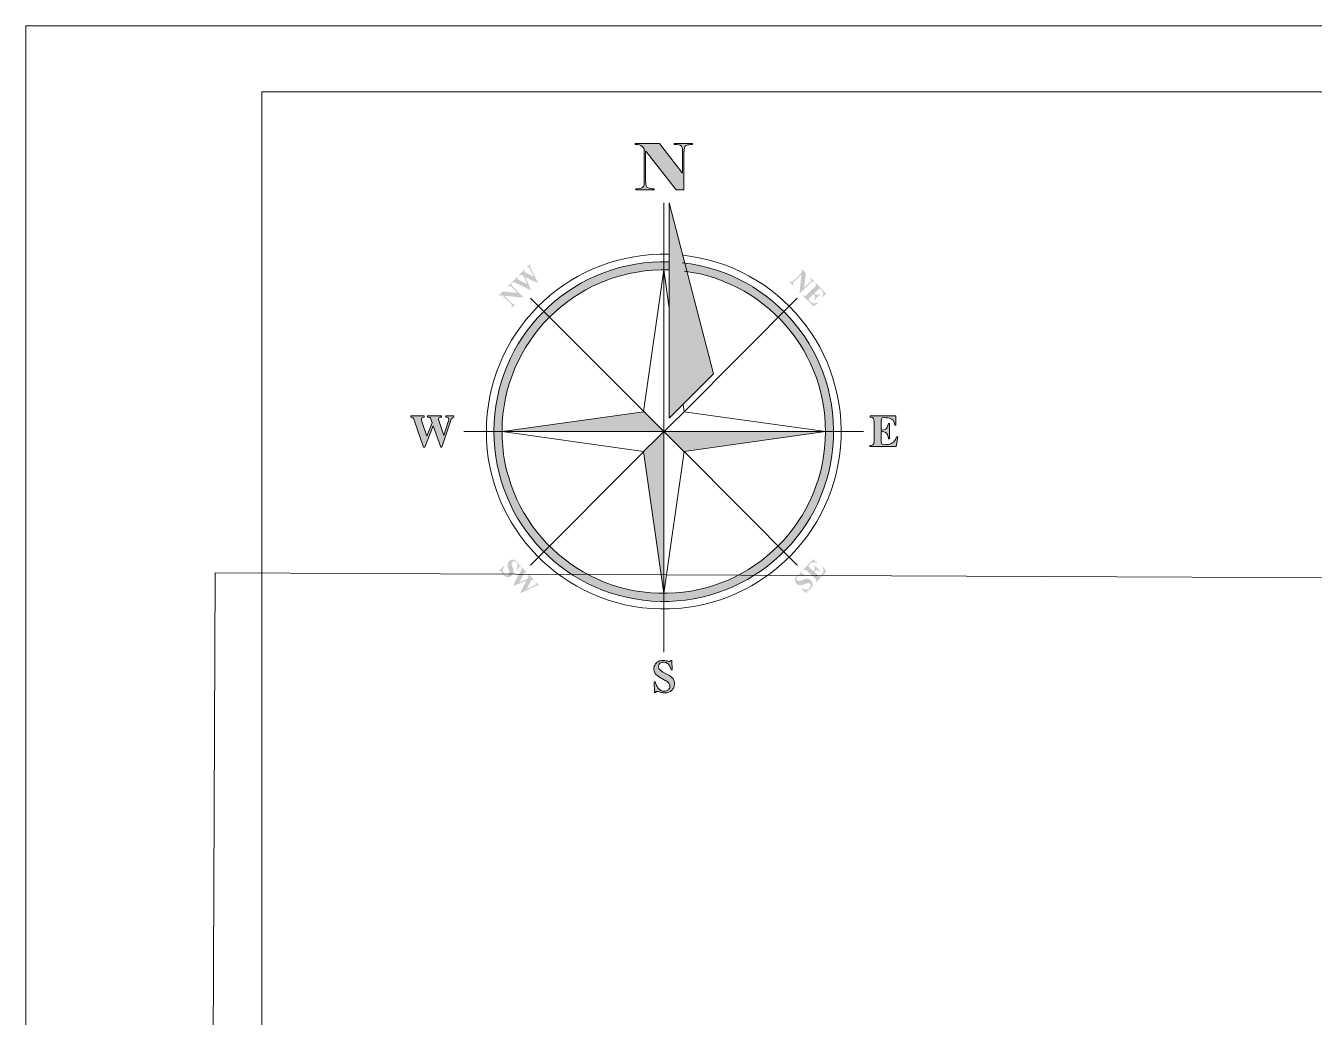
# Model space of a CAD drawing. Extents: x 578787 to 581140, y 9719065 to 9720647.
# Drawn here: x 579696.9 to 580028.5, y 9720392.3 to 9720647.4 of the extents above; entities that cross this region are included whole.
import ezdxf

# ---------------------------------------------------------------- set-up
doc = ezdxf.new("R2010")
doc.units = 0
doc.header["$XCLIPFRAME"] = 2
doc.linetypes.add('INVISIBLE', pattern=[2, -1, -1])
for name, color, linetype, lineweight in [('FL_FORMATO', 1, 'Continuous', 0), ('IMAGEMGEO', 7, 'Continuous', 0), ('RW-LOCACAO', 3, 'Continuous', 0), ('RW_NORTE MAGNETICO', 8, 'Continuous', 0)]:
    doc.layers.add(name, color=color, linetype=linetype, lineweight=lineweight)
picture_1 = doc.add_image_def('image1.jpg', size_in_pixel=(1908, 878))

# ---------------------------------------------------------------- blocks, each defined once
blk = doc.blocks.new('Norte_Padrão CMN')
at = {"layer": 'RW_NORTE MAGNETICO'}
for points in [[(-0.663, 9.585), (-0.659, 9.486), (-0.659, 8.502), (-0.663, 8.398), (-0.668, 8.367), (-0.687, 8.309), (-0.72, 8.272), (-0.765, 8.254), (-0.77, 8.253), (-0.842, 8.241), (-0.888, 8.236), (-0.89, 8.236), (-0.95, 8.232), (-0.95, 8.198), (-0.327, 8.198), (-0.327, 8.232), (-0.383, 8.236), (-0.421, 8.239), (-0.484, 8.249), (-0.529, 8.261), (-0.573, 8.292), (-0.596, 8.334), (-0.609, 8.398), (-0.614, 8.502), (-0.614, 9.511), (-0.605, 9.511), (0.42, 8.198), (0.683, 8.198), (0.683, 9.46), (0.687, 9.563), (0.7, 9.626), (0.727, 9.673), (0.759, 9.702), (0.817, 9.723), (0.858, 9.729), (0.912, 9.734), (0.912, 9.734), (0.972, 9.738), (0.972, 9.773), (0.351, 9.773), (0.351, 9.738), (0.357, 9.738), (0.418, 9.734), (0.445, 9.731), (0.51, 9.723), (0.554, 9.71), (0.599, 9.678), (0.621, 9.636), (0.633, 9.572), (0.638, 9.469), (0.638, 8.779), (0.629, 8.779), (-0.145, 9.773), (-0.972, 9.773), (-0.972, 9.738), (-0.907, 9.738), (-0.877, 9.737), (-0.817, 9.723), (-0.778, 9.706), (-0.73, 9.669), (-0.698, 9.634)], [(0.187, 0.453), (0.187, 7.758), (1.689, 1.954)]]:
    blk.add_hatch(color=1, dxfattribs=at).paths.add_polyline_path(points)
h = blk.add_hatch(color=256, dxfattribs=at)
h.paths.add_polyline_path([(0, 5.759, 0.414214), (-5.759, 0), (-5.485, 0, -0.414214), (0, 5.485)], flags=0)
h.paths.add_polyline_path([(-5.485, 0), (-5.759, 0, 0.414214), (0, -5.759), (0, -5.485, -0.414214)], flags=0)
h.paths.add_polyline_path([(5.759, 0), (5.485, 0, -0.414214), (0, -5.485), (0, -5.759, 0.414214)], flags=0)
h.paths.add_polyline_path([(0, 5.485), (0, 5.759, -0.008141), (0.187, 5.756), (0.187, 5.482, 0.008548), (0, 5.485, 0.008548)], flags=0)
h.paths.add_polyline_path([(5.759, 0), (5.485, 0, 0.377763), (0.689, 5.441), (0.628, 5.725, -0.382562), (5.759, 0, -0.382562)], flags=0)
h = blk.add_hatch(color=256, dxfattribs=at)
h.paths.add_polyline_path([(-5.461, 4.753), (-5.592, 4.621), (-5.576, 4.605), (-5.571, 4.609), (-5.558, 4.615), (-5.542, 4.618), (-5.52, 4.617), (-5.474, 4.612), (-5.18, 4.318), (-5.164, 4.3), (-5.154, 4.286), (-5.148, 4.273), (-5.146, 4.262), (-5.148, 4.25), (-5.153, 4.237), (-5.163, 4.222), (-5.177, 4.206), (-5.161, 4.189), (-5.02, 4.33), (-5.036, 4.346), (-5.055, 4.331), (-5.069, 4.322), (-5.082, 4.316), (-5.095, 4.314), (-5.108, 4.316), (-5.121, 4.323), (-5.135, 4.333), (-5.151, 4.348), (-5.408, 4.605), (-4.785, 4.544), (-4.767, 4.561), (-5.135, 4.929), (-5.138, 4.933), (-5.152, 4.948), (-5.162, 4.963), (-5.167, 4.975), (-5.169, 4.987), (-5.168, 4.999), (-5.162, 5.012), (-5.152, 5.027), (-5.139, 5.043), (-5.154, 5.059), (-5.295, 4.918), (-5.279, 4.902), (-5.261, 4.917), (-5.246, 4.927), (-5.233, 4.933), (-5.221, 4.935), (-5.208, 4.932), (-5.195, 4.926), (-5.18, 4.915), (-5.164, 4.9), (-4.967, 4.702)], flags=0)
h.paths.add_polyline_path([(-4.957, 5.17), (-4.967, 5.184), (-4.969, 5.199), (-4.966, 5.206), (-4.959, 5.219), (-4.946, 5.235), (-4.961, 5.251), (-5.148, 5.065), (-5.132, 5.049), (-5.125, 5.055), (-5.111, 5.063), (-5.094, 5.067), (-5.078, 5.064), (-5.062, 5.059), (-5.043, 5.051), (-4.529, 4.799), (-4.511, 4.817), (-4.694, 5.24), (-4.285, 5.043), (-4.268, 5.06), (-4.515, 5.552), (-4.523, 5.569), (-4.53, 5.586), (-4.534, 5.601), (-4.536, 5.614), (-4.536, 5.625), (-4.532, 5.64), (-4.525, 5.655), (-4.541, 5.671), (-4.656, 5.556), (-4.64, 5.541), (-4.624, 5.553), (-4.61, 5.562), (-4.596, 5.567), (-4.58, 5.563), (-4.566, 5.553), (-4.561, 5.547), (-4.552, 5.534), (-4.542, 5.516), (-4.538, 5.511), (-4.409, 5.254), (-4.688, 5.392), (-4.693, 5.394), (-4.707, 5.402), (-4.719, 5.411), (-4.727, 5.425), (-4.727, 5.441), (-4.722, 5.452), (-4.713, 5.465), (-4.7, 5.48), (-4.716, 5.496), (-4.916, 5.297), (-4.9, 5.281), (-4.896, 5.283), (-4.881, 5.296), (-4.867, 5.304), (-4.855, 5.308), (-4.842, 5.309), (-4.826, 5.305), (-4.808, 5.297), (-4.75, 5.267), (-4.635, 5.004), (-4.914, 5.142), (-4.925, 5.147), (-4.942, 5.158)], flags=0)
h = blk.add_hatch(color=256, dxfattribs=at)
h.paths.add_polyline_path([(4.992, 5.054), (4.996, 5.058), (5.011, 5.071), (5.026, 5.081), (5.039, 5.087), (5.05, 5.088), (5.062, 5.086), (5.075, 5.081), (5.089, 5.071), (5.105, 5.057), (5.121, 5.073), (4.982, 5.215), (4.966, 5.199), (4.981, 5.18), (4.99, 5.165), (4.996, 5.152), (4.998, 5.14), (4.996, 5.127), (4.989, 5.114), (4.978, 5.1), (4.964, 5.084), (4.764, 4.888), (4.818, 5.382), (4.688, 5.514), (4.672, 5.498), (4.676, 5.493), (4.681, 5.48), (4.684, 5.464), (4.683, 5.442), (4.678, 5.396), (4.381, 5.105), (4.363, 5.089), (4.349, 5.079), (4.336, 5.073), (4.325, 5.071), (4.313, 5.073), (4.3, 5.079), (4.285, 5.089), (4.269, 5.103), (4.252, 5.087), (4.392, 4.944), (4.408, 4.961), (4.393, 4.979), (4.384, 4.994), (4.378, 5.007), (4.376, 5.02), (4.379, 5.032), (4.386, 5.045), (4.396, 5.06), (4.411, 5.075), (4.671, 5.33), (4.603, 4.708), (4.621, 4.69)], flags=0)
h.paths.add_polyline_path([(5.242, 4.821), (5.258, 4.835), (5.271, 4.844), (5.284, 4.847), (5.298, 4.84), (5.312, 4.83), (5.331, 4.812), (5.347, 4.794), (5.36, 4.779), (5.371, 4.765), (5.38, 4.751), (5.388, 4.737), (5.395, 4.723), (5.401, 4.71), (5.405, 4.697), (5.407, 4.684), (5.408, 4.67), (5.407, 4.655), (5.405, 4.641), (5.4, 4.626), (5.394, 4.611), (5.386, 4.596), (5.376, 4.581), (5.364, 4.565), (5.379, 4.55), (5.509, 4.678), (5.15, 5.044), (5.133, 5.028), (5.149, 5.01), (5.158, 4.996), (5.163, 4.983), (5.164, 4.97), (5.163, 4.962), (5.158, 4.95), (5.149, 4.936), (5.137, 4.922), (5.122, 4.906), (4.844, 4.633), (4.84, 4.629), (4.825, 4.616), (4.811, 4.607), (4.797, 4.601), (4.784, 4.599), (4.771, 4.603), (4.757, 4.609), (4.743, 4.62), (4.728, 4.634), (4.712, 4.618), (5.076, 4.247), (5.239, 4.355), (5.221, 4.373), (5.201, 4.365), (5.183, 4.359), (5.166, 4.355), (5.15, 4.351), (5.134, 4.349), (5.118, 4.348), (5.103, 4.349), (5.089, 4.35), (5.074, 4.353), (5.065, 4.355), (5.052, 4.359), (5.038, 4.365), (5.024, 4.372), (5.011, 4.38), (4.997, 4.389), (4.983, 4.399), (4.969, 4.411), (4.955, 4.423), (4.938, 4.44), (4.923, 4.458), (4.915, 4.471), (4.912, 4.483), (4.916, 4.496), (4.925, 4.509), (4.94, 4.525), (5.083, 4.666), (5.093, 4.656), (5.106, 4.64), (5.116, 4.625), (5.124, 4.611), (5.129, 4.597), (5.132, 4.583), (5.133, 4.569), (5.132, 4.555), (5.128, 4.542), (5.123, 4.528), (5.116, 4.514), (5.106, 4.499), (5.095, 4.483), (5.082, 4.467), (5.097, 4.451), (5.315, 4.665), (5.299, 4.68), (5.286, 4.67), (5.269, 4.66), (5.254, 4.652), (5.238, 4.645), (5.224, 4.64), (5.211, 4.637), (5.198, 4.636), (5.187, 4.637), (5.173, 4.639), (5.158, 4.645), (5.144, 4.652), (5.13, 4.663), (5.116, 4.675), (5.105, 4.688)], flags=0)
for points in [[(-7.629, 0.373), (-7.639, 0.407), (-7.643, 0.432), (-7.617, 0.478), (-7.599, 0.485), (-7.538, 0.492), (-7.538, 0.532), (-8.017, 0.532), (-8.017, 0.492), (-7.977, 0.489), (-7.93, 0.473), (-7.914, 0.458), (-7.887, 0.403), (-7.853, 0.297), (-8.03, -0.158), (-8.202, 0.343), (-8.215, 0.389), (-8.219, 0.428), (-8.198, 0.477), (-8.188, 0.483), (-8.127, 0.493), (-8.127, 0.532), (-8.574, 0.532), (-8.574, 0.493), (-8.56, 0.492), (-8.51, 0.471), (-8.492, 0.448), (-8.465, 0.389), (-8.15, -0.532), (-8.105, -0.532), (-7.819, 0.198), (-7.563, -0.532), (-7.522, -0.532), (-7.228, 0.358), (-7.205, 0.416), (-7.18, 0.457), (-7.167, 0.469), (-7.116, 0.492), (-7.116, 0.532), (-7.392, 0.532), (-7.392, 0.493), (-7.359, 0.491), (-7.307, 0.473), (-7.289, 0.419), (-7.289, 0.407), (-7.303, 0.346), (-7.306, 0.335), (-7.458, -0.129)], [(7.378, -0.002), (7.389, -0.002), (7.401, -0.002), (7.464, -0.009), (7.516, -0.027), (7.554, -0.055), (7.568, -0.072), (7.591, -0.115), (7.608, -0.171), (7.618, -0.24), (7.655, -0.24), (7.655, 0.278), (7.618, 0.278), (7.614, 0.254), (7.598, 0.19), (7.577, 0.14), (7.551, 0.103), (7.518, 0.077), (7.467, 0.057), (7.406, 0.05), (7.391, 0.051), (7.378, 0.052), (7.378, 0.376), (7.38, 0.411), (7.396, 0.456), (7.421, 0.467), (7.49, 0.473), (7.532, 0.472), (7.597, 0.466), (7.653, 0.454), (7.702, 0.437), (7.741, 0.415), (7.775, 0.382), (7.803, 0.338), (7.823, 0.284), (7.835, 0.22), (7.87, 0.22), (7.87, 0.529), (6.998, 0.529), (6.998, 0.491), (7.065, 0.483), (7.105, 0.459), (7.113, 0.449), (7.128, 0.402), (7.133, 0.331), (7.133, -0.331), (7.133, -0.337), (7.125, -0.401), (7.103, -0.443), (7.06, -0.464), (6.994, -0.471), (6.994, -0.509), (7.878, -0.509), (7.941, -0.183), (7.897, -0.183), (7.885, -0.213), (7.856, -0.268), (7.824, -0.315), (7.787, -0.354), (7.747, -0.385), (7.715, -0.403), (7.668, -0.422), (7.613, -0.435), (7.553, -0.443), (7.486, -0.446), (7.441, -0.443), (7.398, -0.427), (7.385, -0.408), (7.378, -0.342)], [(-0.027, -8.153), (-0.048, -8.141), (-0.078, -8.121), (-0.104, -8.102), (-0.126, -8.083), (-0.144, -8.063), (-0.152, -8.051), (-0.167, -8.024), (-0.176, -7.994), (-0.179, -7.962), (-0.177, -7.937), (-0.169, -7.908), (-0.154, -7.881), (-0.129, -7.856), (-0.102, -7.839), (-0.074, -7.827), (-0.043, -7.82), (-0.008, -7.818), (0.019, -7.819), (0.05, -7.825), (0.079, -7.834), (0.107, -7.847), (0.132, -7.865), (0.156, -7.886), (0.171, -7.902), (0.188, -7.926), (0.204, -7.951), (0.217, -7.979), (0.229, -8.01), (0.239, -8.043), (0.246, -8.078), (0.288, -8.078), (0.273, -7.761), (0.238, -7.761), (0.22, -7.789), (0.193, -7.799), (0.186, -7.798), (0.159, -7.791), (0.113, -7.778), (0.102, -7.775), (0.069, -7.768), (0.037, -7.763), (0.006, -7.76), (-0.024, -7.759), (-0.048, -7.759), (-0.082, -7.762), (-0.113, -7.768), (-0.143, -7.777), (-0.172, -7.788), (-0.198, -7.802), (-0.223, -7.819), (-0.247, -7.839), (-0.255, -7.847), (-0.276, -7.87), (-0.294, -7.895), (-0.308, -7.922), (-0.32, -7.95), (-0.328, -7.98), (-0.333, -8.011), (-0.334, -8.045), (-0.334, -8.052), (-0.332, -8.085), (-0.326, -8.117), (-0.317, -8.147), (-0.305, -8.175), (-0.288, -8.203), (-0.272, -8.224), (-0.252, -8.246), (-0.229, -8.267), (-0.204, -8.287), (-0.175, -8.307), (-0.144, -8.326), (0.053, -8.439), (0.081, -8.456), (0.111, -8.476), (0.137, -8.496), (0.158, -8.515), (0.175, -8.533), (0.182, -8.543), (0.196, -8.571), (0.205, -8.601), (0.208, -8.633), (0.208, -8.646), (0.203, -8.678), (0.193, -8.707), (0.177, -8.732), (0.156, -8.755), (0.139, -8.769), (0.113, -8.784), (0.084, -8.795), (0.053, -8.801), (0.018, -8.803), (-0.007, -8.802), (-0.037, -8.797), (-0.066, -8.789), (-0.094, -8.777), (-0.121, -8.761), (-0.146, -8.742), (-0.171, -8.718), (-0.178, -8.71), (-0.196, -8.689), (-0.213, -8.665), (-0.229, -8.639), (-0.243, -8.612), (-0.256, -8.582), (-0.268, -8.551), (-0.278, -8.517), (-0.288, -8.481), (-0.33, -8.481), (-0.317, -8.847), (-0.282, -8.847), (-0.263, -8.819), (-0.228, -8.813), (-0.219, -8.813), (-0.194, -8.817), (-0.16, -8.825), (-0.114, -8.836), (-0.081, -8.844), (-0.047, -8.851), (-0.015, -8.856), (0.015, -8.858), (0.043, -8.859), (0.046, -8.859), (0.08, -8.858), (0.112, -8.853), (0.143, -8.847), (0.172, -8.837), (0.2, -8.825), (0.226, -8.809), (0.251, -8.792), (0.274, -8.772), (0.293, -8.751), (0.312, -8.727), (0.328, -8.701), (0.341, -8.673), (0.351, -8.645), (0.358, -8.614), (0.363, -8.582), (0.364, -8.548), (0.364, -8.531), (0.361, -8.499), (0.354, -8.467), (0.345, -8.437), (0.332, -8.409), (0.317, -8.382), (0.314, -8.379), (0.297, -8.357), (0.276, -8.335), (0.253, -8.315), (0.227, -8.295), (0.199, -8.276), (0.167, -8.258)]]:
    blk.add_hatch(color=7, dxfattribs=at).paths.add_polyline_path(points, flags=0)
h = blk.add_hatch(color=256, dxfattribs=at)
h.paths.add_polyline_path([(-0.674, 0.674), (-5.485, 0), (0, 0)], flags=0)
h.paths.add_polyline_path([(0, 0), (-0.692, -0.671), (0, -5.485)], flags=0)
h.paths.add_polyline_path([(5.485, 0), (0, 0), (0.674, -0.674)], flags=0)
h = blk.add_hatch(color=256, dxfattribs=at)
h.paths.add_polyline_path([(-5.092, -4.764), (-5.091, -4.75), (-5.092, -4.735), (-5.094, -4.719), (-5.097, -4.702), (-5.101, -4.685), (-5.106, -4.666), (-5.112, -4.647), (-5.143, -4.556), (-5.144, -4.553), (-5.15, -4.533), (-5.154, -4.516), (-5.157, -4.5), (-5.158, -4.485), (-5.158, -4.472), (-5.156, -4.46), (-5.151, -4.445), (-5.143, -4.431), (-5.13, -4.416), (-5.114, -4.404), (-5.1, -4.398), (-5.084, -4.395), (-5.068, -4.395), (-5.056, -4.397), (-5.042, -4.401), (-5.027, -4.408), (-5.014, -4.418), (-4.999, -4.431), (-4.988, -4.445), (-4.98, -4.458), (-4.973, -4.472), (-4.968, -4.487), (-4.964, -4.503), (-4.962, -4.52), (-4.961, -4.538), (-4.961, -4.546), (-4.963, -4.562), (-4.965, -4.577), (-4.968, -4.593), (-4.973, -4.608), (-4.979, -4.624), (-4.986, -4.64), (-4.994, -4.655), (-5.003, -4.671), (-4.987, -4.687), (-4.845, -4.55), (-4.862, -4.532), (-4.869, -4.536), (-4.887, -4.541), (-4.903, -4.532), (-4.91, -4.52), (-4.919, -4.504), (-4.931, -4.481), (-4.939, -4.467), (-4.948, -4.452), (-4.958, -4.438), (-4.968, -4.425), (-4.978, -4.413), (-4.989, -4.401), (-4.999, -4.391), (-5.012, -4.379), (-5.026, -4.37), (-5.04, -4.361), (-5.054, -4.354), (-5.069, -4.349), (-5.084, -4.345), (-5.099, -4.342), (-5.115, -4.341), (-5.128, -4.341), (-5.143, -4.343), (-5.159, -4.346), (-5.174, -4.351), (-5.188, -4.357), (-5.203, -4.364), (-5.217, -4.373), (-5.23, -4.384), (-5.243, -4.395), (-5.255, -4.407), (-5.265, -4.42), (-5.274, -4.434), (-5.282, -4.448), (-5.288, -4.463), (-5.292, -4.479), (-5.295, -4.495), (-5.296, -4.503), (-5.297, -4.518), (-5.296, -4.532), (-5.295, -4.548), (-5.293, -4.564), (-5.29, -4.581), (-5.286, -4.598), (-5.281, -4.617), (-5.275, -4.635), (-5.247, -4.725), (-5.246, -4.728), (-5.241, -4.746), (-5.238, -4.762), (-5.237, -4.778), (-5.238, -4.792), (-5.24, -4.801), (-5.246, -4.815), (-5.254, -4.829), (-5.266, -4.842), (-5.278, -4.853), (-5.292, -4.861), (-5.307, -4.867), (-5.322, -4.87), (-5.341, -4.87), (-5.358, -4.867), (-5.373, -4.862), (-5.387, -4.854), (-5.401, -4.844), (-5.414, -4.832), (-5.424, -4.821), (-5.434, -4.807), (-5.442, -4.793), (-5.449, -4.779), (-5.454, -4.764), (-5.457, -4.748), (-5.459, -4.733), (-5.459, -4.716), (-5.458, -4.707), (-5.456, -4.693), (-5.453, -4.679), (-5.449, -4.665), (-5.444, -4.65), (-5.437, -4.634), (-5.43, -4.619), (-5.421, -4.603), (-5.411, -4.586), (-5.4, -4.569), (-5.418, -4.551), (-5.581, -4.707), (-5.565, -4.725), (-5.553, -4.719), (-5.536, -4.716), (-5.52, -4.726), (-5.514, -4.736), (-5.506, -4.752), (-5.494, -4.775), (-5.49, -4.784), (-5.481, -4.799), (-5.472, -4.813), (-5.463, -4.826), (-5.453, -4.839), (-5.442, -4.851), (-5.433, -4.86), (-5.419, -4.873), (-5.405, -4.884), (-5.392, -4.894), (-5.378, -4.903), (-5.364, -4.911), (-5.349, -4.918), (-5.335, -4.923), (-5.321, -4.927), (-5.306, -4.93), (-5.291, -4.932), (-5.279, -4.933), (-5.263, -4.933), (-5.248, -4.931), (-5.232, -4.928), (-5.217, -4.924), (-5.203, -4.918), (-5.189, -4.91), (-5.175, -4.901), (-5.161, -4.891), (-5.148, -4.879), (-5.136, -4.867), (-5.125, -4.854), (-5.116, -4.84), (-5.108, -4.826), (-5.101, -4.812), (-5.097, -4.797), (-5.093, -4.782), (-5.093, -4.778)], flags=0)
h.paths.add_polyline_path([(-4.75, -4.829), (-4.745, -4.819), (-4.733, -4.802), (-4.721, -4.787), (-4.707, -4.777), (-4.692, -4.776), (-4.685, -4.779), (-4.672, -4.787), (-4.656, -4.8), (-4.64, -4.784), (-4.822, -4.595), (-4.838, -4.61), (-4.833, -4.617), (-4.825, -4.632), (-4.822, -4.648), (-4.824, -4.664), (-4.83, -4.68), (-4.839, -4.699), (-5.1, -5.208), (-5.082, -5.227), (-4.656, -5.051), (-4.861, -5.457), (-4.844, -5.474), (-4.347, -5.236), (-4.33, -5.228), (-4.313, -5.222), (-4.298, -5.218), (-4.286, -5.216), (-4.274, -5.217), (-4.259, -5.221), (-4.244, -5.229), (-4.228, -5.213), (-4.34, -5.096), (-4.357, -5.111), (-4.344, -5.127), (-4.336, -5.141), (-4.331, -5.155), (-4.335, -5.172), (-4.346, -5.186), (-4.352, -5.191), (-4.365, -5.199), (-4.383, -5.209), (-4.388, -5.212), (-4.647, -5.337), (-4.504, -5.06), (-4.502, -5.056), (-4.494, -5.042), (-4.485, -5.03), (-4.47, -5.022), (-4.455, -5.022), (-4.444, -5.027), (-4.431, -5.037), (-4.416, -5.05), (-4.4, -5.034), (-4.595, -4.831), (-4.612, -4.847), (-4.609, -4.85), (-4.597, -4.866), (-4.589, -4.88), (-4.585, -4.892), (-4.585, -4.905), (-4.589, -4.921), (-4.597, -4.938), (-4.628, -4.996), (-4.893, -5.106)], flags=0)
h = blk.add_hatch(color=256, dxfattribs=at)
h.paths.add_polyline_path([(4.947, -5.012), (4.933, -5.005), (4.918, -4.999), (4.903, -4.995), (4.888, -4.992), (4.884, -4.992), (4.87, -4.991), (4.856, -4.992), (4.841, -4.994), (4.825, -4.996), (4.809, -5), (4.791, -5.005), (4.773, -5.011), (4.754, -5.018), (4.665, -5.052), (4.661, -5.054), (4.642, -5.061), (4.625, -5.066), (4.609, -5.069), (4.595, -5.071), (4.582, -5.071), (4.569, -5.07), (4.554, -5.066), (4.54, -5.059), (4.524, -5.046), (4.512, -5.031), (4.505, -5.017), (4.501, -5.002), (4.5, -4.985), (4.501, -4.974), (4.505, -4.959), (4.512, -4.944), (4.521, -4.93), (4.533, -4.916), (4.546, -4.903), (4.559, -4.894), (4.573, -4.887), (4.587, -4.881), (4.603, -4.876), (4.62, -4.873), (4.638, -4.872), (4.646, -4.872), (4.662, -4.872), (4.678, -4.874), (4.693, -4.877), (4.709, -4.881), (4.725, -4.886), (4.741, -4.892), (4.757, -4.899), (4.773, -4.907), (4.788, -4.891), (4.645, -4.756), (4.628, -4.774), (4.632, -4.78), (4.637, -4.797), (4.629, -4.814), (4.618, -4.822), (4.602, -4.832), (4.58, -4.845), (4.566, -4.854), (4.552, -4.863), (4.538, -4.874), (4.526, -4.884), (4.514, -4.895), (4.503, -4.906), (4.493, -4.917), (4.482, -4.931), (4.473, -4.945), (4.465, -4.959), (4.459, -4.974), (4.454, -4.989), (4.451, -5.004), (4.449, -5.019), (4.449, -5.035), (4.45, -5.048), (4.452, -5.063), (4.456, -5.078), (4.461, -5.093), (4.468, -5.107), (4.476, -5.121), (4.485, -5.135), (4.497, -5.148), (4.509, -5.161), (4.522, -5.172), (4.535, -5.182), (4.549, -5.19), (4.564, -5.197), (4.579, -5.202), (4.595, -5.205), (4.611, -5.208), (4.62, -5.208), (4.634, -5.208), (4.648, -5.207), (4.664, -5.205), (4.68, -5.202), (4.696, -5.199), (4.714, -5.194), (4.732, -5.188), (4.75, -5.181), (4.838, -5.149), (4.841, -5.148), (4.859, -5.142), (4.876, -5.138), (4.891, -5.137), (4.91, -5.137), (4.929, -5.143), (4.943, -5.151), (4.956, -5.162), (4.968, -5.174), (4.977, -5.188), (4.983, -5.202), (4.987, -5.217), (4.988, -5.236), (4.986, -5.253), (4.981, -5.268), (4.974, -5.282), (4.965, -5.296), (4.953, -5.31), (4.942, -5.321), (4.929, -5.331), (4.916, -5.341), (4.902, -5.348), (4.887, -5.354), (4.872, -5.358), (4.856, -5.36), (4.84, -5.361), (4.831, -5.361), (4.817, -5.359), (4.802, -5.357), (4.788, -5.353), (4.773, -5.349), (4.757, -5.343), (4.741, -5.336), (4.725, -5.328), (4.708, -5.319), (4.69, -5.309), (4.672, -5.328), (4.837, -5.483), (4.853, -5.466), (4.847, -5.455), (4.843, -5.438), (4.853, -5.421), (4.862, -5.415), (4.877, -5.406), (4.9, -5.393), (4.909, -5.388), (4.923, -5.379), (4.937, -5.37), (4.95, -5.359), (4.962, -5.349), (4.973, -5.337), (4.983, -5.328), (4.994, -5.313), (5.005, -5.299), (5.014, -5.285), (5.023, -5.271), (5.03, -5.256), (5.036, -5.242), (5.04, -5.227), (5.044, -5.213), (5.047, -5.198), (5.048, -5.183), (5.048, -5.171), (5.047, -5.155), (5.045, -5.139), (5.041, -5.124), (5.036, -5.11), (5.029, -5.095), (5.021, -5.082), (5.011, -5.068), (5, -5.055), (4.988, -5.043), (4.975, -5.031), (4.961, -5.021)], flags=0)
h.paths.add_polyline_path([(5.098, -4.752), (5.107, -4.742), (5.123, -4.728), (5.137, -4.718), (5.151, -4.709), (5.165, -4.703), (5.178, -4.7), (5.192, -4.698), (5.206, -4.699), (5.219, -4.703), (5.233, -4.707), (5.248, -4.714), (5.263, -4.723), (5.28, -4.734), (5.296, -4.746), (5.311, -4.73), (5.09, -4.521), (5.075, -4.536), (5.085, -4.55), (5.096, -4.566), (5.105, -4.581), (5.112, -4.596), (5.118, -4.61), (5.121, -4.624), (5.123, -4.636), (5.123, -4.647), (5.121, -4.662), (5.116, -4.676), (5.108, -4.691), (5.099, -4.705), (5.087, -4.719), (5.075, -4.731), (4.936, -4.6), (4.921, -4.584), (4.912, -4.571), (4.909, -4.558), (4.915, -4.544), (4.925, -4.53), (4.94, -4.513), (4.945, -4.507), (4.96, -4.493), (4.974, -4.48), (4.988, -4.468), (5.002, -4.458), (5.015, -4.45), (5.028, -4.442), (5.041, -4.437), (5.054, -4.432), (5.067, -4.429), (5.081, -4.427), (5.096, -4.428), (5.11, -4.43), (5.125, -4.434), (5.141, -4.439), (5.156, -4.447), (5.172, -4.456), (5.187, -4.468), (5.202, -4.452), (5.07, -4.327), (4.717, -4.7), (4.733, -4.715), (4.751, -4.7), (4.765, -4.69), (4.778, -4.684), (4.79, -4.682), (4.799, -4.684), (4.811, -4.688), (4.824, -4.696), (4.84, -4.708), (4.856, -4.722), (5.139, -4.99), (5.143, -4.994), (5.156, -5.009), (5.166, -5.022), (5.172, -5.035), (5.175, -5.048), (5.172, -5.062), (5.166, -5.076), (5.156, -5.09), (5.143, -5.106), (5.159, -5.122), (5.516, -4.744), (5.403, -4.585), (5.385, -4.604), (5.394, -4.624), (5.4, -4.641), (5.405, -4.657), (5.409, -4.674), (5.412, -4.69), (5.413, -4.705), (5.414, -4.72), (5.413, -4.735), (5.411, -4.749), (5.409, -4.759), (5.405, -4.772), (5.4, -4.786), (5.393, -4.8), (5.386, -4.814), (5.377, -4.828), (5.368, -4.842), (5.357, -4.857), (5.345, -4.871), (5.328, -4.889), (5.311, -4.905), (5.298, -4.913), (5.286, -4.916), (5.274, -4.913), (5.26, -4.904), (5.243, -4.89)], flags=0)
at = {"layer": 'RW_NORTE MAGNETICO', "color": 1}
for p, q in [((0, -7.485), (0, 7.758)), ((0, 5.485), (-0.692, 0.671)), ((0, 5.485), (0.187, 4.18)), ((0.656, 0.921), (0.692, 0.671)), ((-5.485, 0), (-0.692, 0.671)), ((-0.692, -0.671), (0.692, 0.671)), ((-0.689, 0.689), (0.689, -0.689)), ((5.485, 0), (0.692, 0.671)), ((-6.778, 0), (6.778, 0)), ((-5.485, 0), (-0.692, -0.671)), ((5.485, 0), (0.692, -0.671)), ((0, -5.485), (-0.692, -0.671)), ((0, -5.485), (0.692, -0.671))]:
    blk.add_line(p, q, dxfattribs=at)
at = {"layer": 'RW_NORTE MAGNETICO'}
for p, q in [((-0.689, 0.689), (-4.524, 4.524)), ((0.692, 0.671), (4.524, 4.524)), ((-0.689, -0.689), (-4.524, -4.524)), ((0.692, -0.671), (4.524, -4.524))]:
    blk.add_line(p, q, dxfattribs=at)
at = {"layer": 'RW_NORTE MAGNETICO', "color": 1}
for points in [[(-0.663, 9.585), (-0.659, 9.486), (-0.659, 8.502), (-0.663, 8.398), (-0.668, 8.367), (-0.687, 8.309), (-0.72, 8.272), (-0.765, 8.254), (-0.77, 8.253), (-0.842, 8.241), (-0.888, 8.236), (-0.89, 8.236), (-0.95, 8.232), (-0.95, 8.198), (-0.327, 8.198), (-0.327, 8.232), (-0.383, 8.236), (-0.421, 8.239), (-0.484, 8.249), (-0.529, 8.261), (-0.573, 8.292), (-0.596, 8.334), (-0.609, 8.398), (-0.614, 8.502), (-0.614, 9.511), (-0.605, 9.511), (0.42, 8.198), (0.683, 8.198), (0.683, 9.46), (0.687, 9.563), (0.7, 9.626), (0.727, 9.673), (0.759, 9.702), (0.817, 9.723), (0.858, 9.729), (0.912, 9.734), (0.912, 9.734), (0.972, 9.738), (0.972, 9.773), (0.351, 9.773), (0.351, 9.738), (0.357, 9.738), (0.418, 9.734), (0.445, 9.731), (0.51, 9.723), (0.554, 9.71), (0.599, 9.678), (0.621, 9.636), (0.633, 9.572), (0.638, 9.469), (0.638, 8.779), (0.629, 8.779), (-0.145, 9.773), (-0.972, 9.773), (-0.972, 9.738), (-0.907, 9.738), (-0.877, 9.737), (-0.817, 9.723), (-0.778, 9.706), (-0.73, 9.669), (-0.698, 9.634)], [(0.187, 0.453), (0.187, 7.758), (1.689, 1.954)]]:
    blk.add_lwpolyline(points, close=True, dxfattribs=at)
at = {"layer": 'RW_NORTE MAGNETICO', "color": 7}
for points in [[(-7.629, 0.373), (-7.639, 0.407), (-7.643, 0.432), (-7.617, 0.478), (-7.599, 0.485), (-7.538, 0.492), (-7.538, 0.532), (-8.017, 0.532), (-8.017, 0.492), (-7.977, 0.489), (-7.93, 0.473), (-7.914, 0.458), (-7.887, 0.403), (-7.853, 0.297), (-8.03, -0.158), (-8.202, 0.343), (-8.215, 0.389), (-8.219, 0.428), (-8.198, 0.477), (-8.188, 0.483), (-8.127, 0.493), (-8.127, 0.532), (-8.574, 0.532), (-8.574, 0.493), (-8.56, 0.492), (-8.51, 0.471), (-8.492, 0.448), (-8.465, 0.389), (-8.15, -0.532), (-8.105, -0.532), (-7.819, 0.198), (-7.563, -0.532), (-7.522, -0.532), (-7.228, 0.358), (-7.205, 0.416), (-7.18, 0.457), (-7.167, 0.469), (-7.116, 0.492), (-7.116, 0.532), (-7.392, 0.532), (-7.392, 0.493), (-7.359, 0.491), (-7.307, 0.473), (-7.289, 0.419), (-7.289, 0.407), (-7.303, 0.346), (-7.306, 0.335), (-7.458, -0.129)], [(-7.538, 0.532), (-8.017, 0.532), (-8.017, 0.492), (-7.977, 0.489), (-7.93, 0.473), (-7.914, 0.458), (-7.887, 0.403), (-7.853, 0.297), (-8.03, -0.158), (-8.202, 0.343), (-8.215, 0.389), (-8.219, 0.428), (-8.198, 0.477), (-8.188, 0.483), (-8.127, 0.493), (-8.127, 0.532), (-8.574, 0.532), (-8.574, 0.493), (-8.56, 0.492), (-8.51, 0.471), (-8.492, 0.448), (-8.465, 0.389), (-8.15, -0.532), (-8.105, -0.532), (-7.819, 0.198), (-7.563, -0.532), (-7.522, -0.532), (-7.228, 0.358), (-7.205, 0.416), (-7.18, 0.457), (-7.167, 0.469), (-7.116, 0.492), (-7.116, 0.532), (-7.392, 0.532), (-7.392, 0.493), (-7.359, 0.491), (-7.312, 0.475), (-7.306, 0.471), (-7.289, 0.419), (-7.289, 0.407), (-7.303, 0.346), (-7.306, 0.335), (-7.458, -0.129), (-7.629, 0.373), (-7.639, 0.407), (-7.643, 0.432), (-7.643, 0.432), (-7.617, 0.478), (-7.599, 0.485), (-7.538, 0.492)], [(7.378, -0.002), (7.389, -0.002), (7.401, -0.002), (7.464, -0.009), (7.516, -0.027), (7.554, -0.055), (7.568, -0.072), (7.591, -0.115), (7.608, -0.171), (7.618, -0.24), (7.655, -0.24), (7.655, 0.278), (7.618, 0.278), (7.614, 0.254), (7.598, 0.19), (7.577, 0.14), (7.551, 0.103), (7.518, 0.077), (7.467, 0.057), (7.406, 0.05), (7.391, 0.051), (7.378, 0.052), (7.378, 0.376), (7.38, 0.411), (7.396, 0.456), (7.421, 0.467), (7.49, 0.473), (7.532, 0.472), (7.597, 0.466), (7.653, 0.454), (7.702, 0.437), (7.741, 0.415), (7.775, 0.382), (7.803, 0.338), (7.823, 0.284), (7.835, 0.22), (7.87, 0.22), (7.87, 0.529), (6.998, 0.529), (6.998, 0.491), (7.065, 0.483), (7.105, 0.459), (7.113, 0.449), (7.128, 0.402), (7.133, 0.331), (7.133, -0.331), (7.133, -0.337), (7.125, -0.401), (7.103, -0.443), (7.06, -0.464), (6.994, -0.471), (6.994, -0.509), (7.878, -0.509), (7.941, -0.183), (7.897, -0.183), (7.885, -0.213), (7.856, -0.268), (7.824, -0.315), (7.787, -0.354), (7.747, -0.385), (7.715, -0.403), (7.668, -0.422), (7.613, -0.435), (7.553, -0.443), (7.486, -0.446), (7.441, -0.443), (7.398, -0.427), (7.385, -0.408), (7.378, -0.342)], [(-0.027, -8.153), (-0.048, -8.141), (-0.078, -8.121), (-0.104, -8.102), (-0.126, -8.083), (-0.144, -8.063), (-0.152, -8.051), (-0.167, -8.024), (-0.176, -7.994), (-0.179, -7.962), (-0.177, -7.937), (-0.169, -7.908), (-0.154, -7.881), (-0.129, -7.856), (-0.102, -7.839), (-0.074, -7.827), (-0.043, -7.82), (-0.008, -7.818), (0.019, -7.819), (0.05, -7.825), (0.079, -7.834), (0.107, -7.847), (0.132, -7.865), (0.156, -7.886), (0.171, -7.902), (0.188, -7.926), (0.204, -7.951), (0.217, -7.979), (0.229, -8.01), (0.239, -8.043), (0.246, -8.078), (0.288, -8.078), (0.273, -7.761), (0.238, -7.761), (0.22, -7.789), (0.193, -7.799), (0.186, -7.798), (0.159, -7.791), (0.113, -7.778), (0.102, -7.775), (0.069, -7.768), (0.037, -7.763), (0.006, -7.76), (-0.024, -7.759), (-0.048, -7.759), (-0.082, -7.762), (-0.113, -7.768), (-0.143, -7.777), (-0.172, -7.788), (-0.198, -7.802), (-0.223, -7.819), (-0.247, -7.839), (-0.255, -7.847), (-0.276, -7.87), (-0.294, -7.895), (-0.308, -7.922), (-0.32, -7.95), (-0.328, -7.98), (-0.333, -8.011), (-0.334, -8.045), (-0.334, -8.052), (-0.332, -8.085), (-0.326, -8.117), (-0.317, -8.147), (-0.305, -8.175), (-0.288, -8.203), (-0.272, -8.224), (-0.252, -8.246), (-0.229, -8.267), (-0.204, -8.287), (-0.175, -8.307), (-0.144, -8.326), (0.053, -8.439), (0.081, -8.456), (0.111, -8.476), (0.137, -8.496), (0.158, -8.515), (0.175, -8.533), (0.182, -8.543), (0.196, -8.571), (0.205, -8.601), (0.208, -8.633), (0.208, -8.646), (0.203, -8.678), (0.193, -8.707), (0.177, -8.732), (0.156, -8.755), (0.139, -8.769), (0.113, -8.784), (0.084, -8.795), (0.053, -8.801), (0.018, -8.803), (-0.007, -8.802), (-0.037, -8.797), (-0.066, -8.789), (-0.094, -8.777), (-0.121, -8.761), (-0.146, -8.742), (-0.171, -8.718), (-0.178, -8.71), (-0.196, -8.689), (-0.213, -8.665), (-0.229, -8.639), (-0.243, -8.612), (-0.256, -8.582), (-0.268, -8.551), (-0.278, -8.517), (-0.288, -8.481), (-0.33, -8.481), (-0.317, -8.847), (-0.282, -8.847), (-0.263, -8.819), (-0.228, -8.813), (-0.219, -8.813), (-0.194, -8.817), (-0.16, -8.825), (-0.114, -8.836), (-0.081, -8.844), (-0.047, -8.851), (-0.015, -8.856), (0.015, -8.858), (0.043, -8.859), (0.046, -8.859), (0.08, -8.858), (0.112, -8.853), (0.143, -8.847), (0.172, -8.837), (0.2, -8.825), (0.226, -8.809), (0.251, -8.792), (0.274, -8.772), (0.293, -8.751), (0.312, -8.727), (0.328, -8.701), (0.341, -8.673), (0.351, -8.645), (0.358, -8.614), (0.363, -8.582), (0.364, -8.548), (0.364, -8.531), (0.361, -8.499), (0.354, -8.467), (0.345, -8.437), (0.332, -8.409), (0.317, -8.382), (0.314, -8.379), (0.297, -8.357), (0.276, -8.335), (0.253, -8.315), (0.227, -8.295), (0.199, -8.276), (0.167, -8.258)]]:
    blk.add_lwpolyline(points, close=True, dxfattribs=at)
for points in [[(7.065, 0.483), (7.105, 0.459), (7.113, 0.449), (7.128, 0.402), (7.133, 0.331), (7.133, -0.331), (7.133, -0.337), (7.125, -0.401), (7.104, -0.442), (7.102, -0.443), (7.06, -0.464), (6.994, -0.471), (6.994, -0.509), (7.878, -0.509), (7.941, -0.183)], [(7.87, 0.529), (6.998, 0.529), (6.998, 0.491), (7.001, 0.491), (7.065, 0.483)], [(7.406, 0.05), (7.391, 0.051), (7.378, 0.052), (7.378, 0.376), (7.38, 0.411), (7.396, 0.456), (7.421, 0.467), (7.49, 0.473)], [(7.49, 0.473), (7.532, 0.472), (7.597, 0.466), (7.653, 0.454), (7.702, 0.437), (7.741, 0.415), (7.775, 0.382), (7.803, 0.338), (7.823, 0.284), (7.835, 0.22), (7.87, 0.22), (7.87, 0.529)], [(7.389, -0.002), (7.401, -0.002), (7.464, -0.009), (7.516, -0.027), (7.554, -0.055), (7.568, -0.072), (7.591, -0.115), (7.608, -0.171), (7.618, -0.24), (7.655, -0.24), (7.655, 0.278)], [(7.655, 0.278), (7.618, 0.278), (7.614, 0.254), (7.598, 0.19), (7.577, 0.14), (7.551, 0.103), (7.518, 0.077), (7.467, 0.057), (7.406, 0.05)], [(7.486, -0.446), (7.441, -0.443), (7.398, -0.427), (7.385, -0.408), (7.378, -0.342), (7.378, -0.002), (7.389, -0.002)], [(7.941, -0.183), (7.897, -0.183), (7.885, -0.213), (7.856, -0.268), (7.824, -0.315), (7.787, -0.354), (7.747, -0.385), (7.715, -0.403), (7.668, -0.422), (7.613, -0.435), (7.553, -0.443), (7.486, -0.446)], [(0.226, -8.809), (0.2, -8.825), (0.172, -8.837), (0.143, -8.847), (0.112, -8.853), (0.08, -8.858), (0.046, -8.859), (0.043, -8.859), (0.015, -8.858), (-0.015, -8.856), (-0.047, -8.851), (-0.081, -8.844), (-0.114, -8.836), (-0.16, -8.825), (-0.194, -8.817), (-0.219, -8.813), (-0.228, -8.813), (-0.219, -8.813), (-0.194, -8.817), (-0.16, -8.825), (-0.114, -8.836), (-0.081, -8.844), (-0.047, -8.851), (-0.015, -8.856), (0.015, -8.858), (0.043, -8.859), (0.046, -8.859), (0.08, -8.858), (0.112, -8.853), (0.143, -8.847), (0.172, -8.837), (0.2, -8.825), (0.226, -8.809), (0.251, -8.792), (0.274, -8.772), (0.293, -8.751), (0.312, -8.727), (0.328, -8.701), (0.341, -8.673), (0.351, -8.645), (0.358, -8.614), (0.363, -8.582), (0.364, -8.548), (0.364, -8.531), (0.361, -8.499), (0.354, -8.467), (0.345, -8.437), (0.332, -8.409), (0.317, -8.382), (0.314, -8.379), (0.297, -8.357), (0.276, -8.335), (0.253, -8.315), (0.227, -8.295), (0.199, -8.276), (0.167, -8.258), (-0.027, -8.153), (-0.048, -8.141), (-0.078, -8.121), (-0.104, -8.102), (-0.126, -8.083), (-0.144, -8.063), (-0.152, -8.051), (-0.167, -8.024), (-0.176, -7.994), (-0.179, -7.962), (-0.177, -7.937), (-0.169, -7.908), (-0.154, -7.881), (-0.132, -7.858), (-0.127, -7.854), (-0.102, -7.839), (-0.074, -7.827), (-0.043, -7.82), (-0.008, -7.818), (0.019, -7.819), (0.05, -7.825), (0.079, -7.834), (0.107, -7.847), (0.132, -7.865), (0.156, -7.886), (0.171, -7.902), (0.188, -7.926), (0.204, -7.951), (0.217, -7.979), (0.229, -8.01), (0.239, -8.043), (0.246, -8.078), (0.288, -8.078), (0.273, -7.761), (0.238, -7.761), (0.237, -7.762), (0.22, -7.789), (0.193, -7.799), (0.186, -7.798), (0.159, -7.791), (0.113, -7.778), (0.102, -7.775), (0.069, -7.768), (0.037, -7.763), (0.006, -7.76), (-0.024, -7.759), (-0.048, -7.759), (-0.082, -7.762), (-0.113, -7.768), (-0.143, -7.777), (-0.172, -7.788), (-0.198, -7.802), (-0.223, -7.819), (-0.247, -7.839), (-0.255, -7.847), (-0.276, -7.87), (-0.294, -7.895), (-0.308, -7.922), (-0.32, -7.95), (-0.328, -7.98), (-0.333, -8.011), (-0.334, -8.045), (-0.334, -8.052), (-0.332, -8.085), (-0.326, -8.117), (-0.317, -8.147), (-0.305, -8.175), (-0.289, -8.202), (-0.288, -8.202), (-0.272, -8.224), (-0.252, -8.246), (-0.229, -8.267), (-0.204, -8.287), (-0.175, -8.307), (-0.144, -8.326), (0.053, -8.439), (0.081, -8.456), (0.111, -8.476), (0.137, -8.496), (0.158, -8.515), (0.175, -8.533), (0.182, -8.543), (0.196, -8.571), (0.205, -8.601), (0.208, -8.633), (0.208, -8.646), (0.203, -8.678), (0.193, -8.707), (0.177, -8.732), (0.156, -8.755), (0.139, -8.769), (0.113, -8.784), (0.084, -8.795), (0.053, -8.801), (0.018, -8.803), (-0.007, -8.802), (-0.037, -8.797), (-0.066, -8.789), (-0.094, -8.777), (-0.121, -8.761), (-0.146, -8.742), (-0.171, -8.718), (-0.178, -8.71), (-0.196, -8.689), (-0.213, -8.665), (-0.229, -8.639), (-0.243, -8.612), (-0.256, -8.582), (-0.268, -8.551), (-0.278, -8.517), (-0.288, -8.481), (-0.33, -8.481), (-0.317, -8.847), (-0.281, -8.847), (-0.281, -8.846), (-0.264, -8.82), (-0.26, -8.818), (-0.228, -8.813)]]:
    blk.add_lwpolyline(points, dxfattribs=at)
at = {"layer": 'RW_NORTE MAGNETICO'}
for radius, start, end in [(6.016, 88.214, 83.8245), (5.759, 88.1343, 83.7399), (5.485, 88.041, 82.7789)]:
    blk.add_arc((0, 0), radius, start, end, dxfattribs=at)
at = {"layer": 'RW_NORTE MAGNETICO', "color": 1}
blk.add_arc((-2.897, 2.886), 2.5, 276.5124, 276.5124, dxfattribs=at)

msp = doc.modelspace()

# ---------------------------------------------------------------- linework, layer by layer
at = {"layer": 'FL_FORMATO', "color": 1}
for p, q in [((581140.35, 9720647.445), (579696.852, 9720647.445)), ((579696.852, 9720647.445), (579696.852, 9719626.79))]:
    msp.add_line(p, q, dxfattribs=at)
at = {"layer": 'FL_FORMATO', "color": 5}
for p, q in [((581123.339, 9720630.434), (579757.606, 9720630.434)), ((579757.606, 9720630.434), (579757.606, 9719643.801))]:
    msp.add_line(p, q, dxfattribs=at)

# ---------------------------------------------------------------- block references
at = {"layer": 'RW-LOCACAO', "xscale": 7.589904827816761, "yscale": 7.589904827816761, "zscale": 7.589904827816761}
msp.add_blockref('Norte_Padrão CMN', (579861.075, 9720543.002), dxfattribs=at)

# ---------------------------------------------------------------- pictures from other files: only their frames are drawn
at = {"layer": 'IMAGEMGEO', "linetype": 'INVISIBLE'}
image = msp.add_image(picture_1, insert=(579744.404, 9720245.169), size_in_units=(568.298, 261.513), rotation=-0.26599, dxfattribs=at)
image.set_boundary_path([(-0.5, -0.5), (1907.5, 877.5)])

doc.saveas('drawing.dxf')
